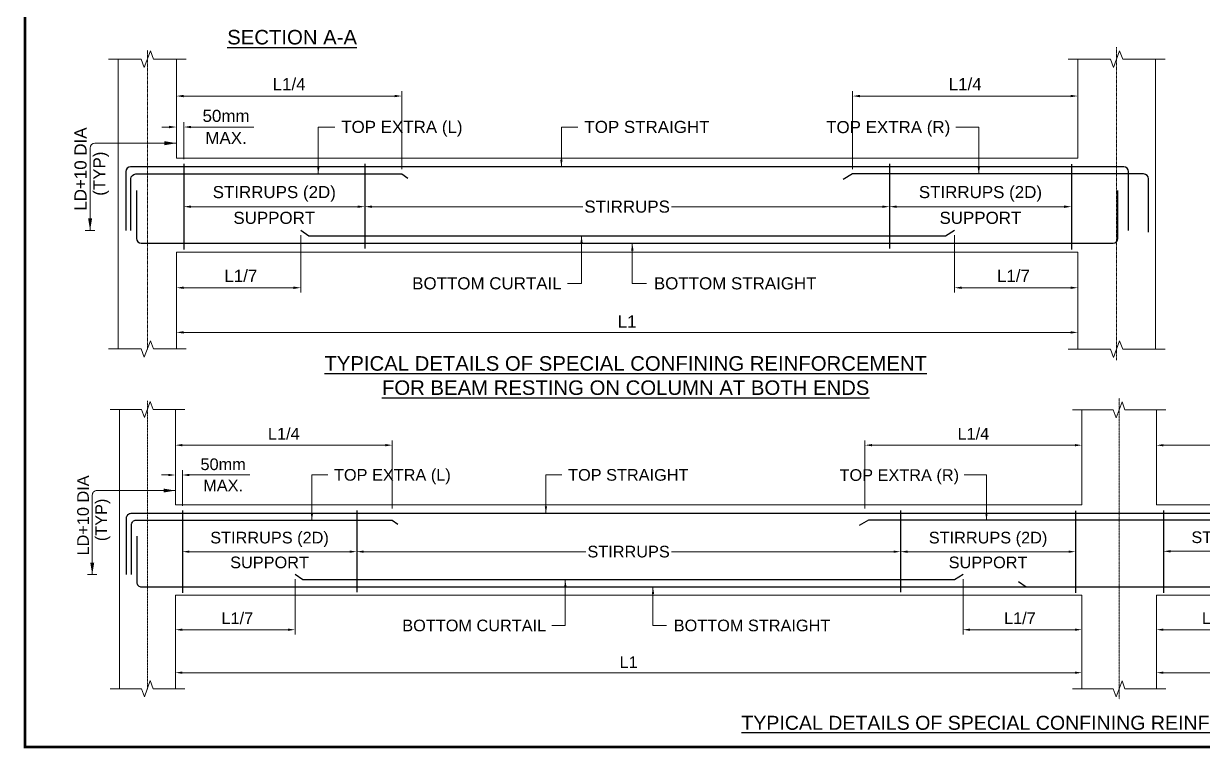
# Model space of a CAD drawing. Header units: metres. Extents: x 79516 to 173451, y -2110733 to -2039064.
# Drawn here: x 79516 to 103860, y -2110733 to -2095772 of the extents above; entities that cross this region are included whole.
import ezdxf
from ezdxf.enums import TextEntityAlignment as Align

# ---------------------------------------------------------------- set-up
doc = ezdxf.new("R2010")
doc.units = ezdxf.units.M
doc.header["$LTSCALE"] = 15
doc.header["$MEASUREMENT"] = 0
doc.header["$PDMODE"] = 35
doc.header["$PDSIZE"] = -10
doc.linetypes.add('DASHDOT', pattern=[25.399999999999995, 12.7, -6.349999999999998, 0, -6.349999999999998])
for name, color, linetype, lineweight in [('BEAM SECTION_ASC', 10, 'Continuous', 9), ('CENTERLINE_ASC', 250, 'DASHDOT', 0), ('COLUMN SECTION_ASC', 132, 'Continuous', 9), ('DIMENSION_ASC', 251, 'Continuous', 9), ('HATCH_ASC', 253, 'Continuous', 5), ('LEADER_ASC', 152, 'Continuous', 15), ('STEEL MAIN_ASC', 4, 'Continuous', 30), ('STIRRUPS_ASC', 22, 'Continuous', 5), ('TEXT HEADER_ASC', 7, 'Continuous', 25), ('TEXT_ASC', 7, 'Continuous', 25), ('VIEWPORT_ASC', 6, 'Continuous', 15)]:
    doc.layers.add(name, color=color, linetype=linetype, lineweight=lineweight)
doc.styles.add('ASC_DIMENSION', font='swiss.ttf', dxfattribs={"height": 250})
doc.styles.add('STANDERD ASC', font='swiss.ttf', dxfattribs={"height": 250})
doc.dimstyles.new('ASC_MM', dxfattribs={"dimtxt": 210, "dimasz": 150, "dimexe": 50, "dimexo": 50, "dimgap": 100, "dimtad": 1, "dimdec": 0, "dimzin": 0, "dimdsep": 46, "dimtxsty": 'ASC_DIMENSION', "dimcen": 0, "dimclrd": 256, "dimclre": 256, "dimclrt": 7, "dimadec": 0, "dimazin": 0, "dimtfac": 1, "dimtdec": 0, "dimtofl": 0, "dimtmove": 0, "dimatfit": 2, "dimfxl": 1, "dimtolj": 1, "dimtzin": 0, "dimlwd": -1, "dimlwe": -1, "dimarcsym": 1})

# ---------------------------------------------------------------- blocks, each defined once
blk = doc.blocks.new('*D7')
at = {"layer": 'Defpoints', "color": 0, "transparency": 16777216}
for p in [(2446.723571596318, -1575.10282208561), (2446.723571596318, -2041.54885146505), (7096.723571596551, -3183.591927239439)]:
    blk.add_point(p, dxfattribs=at)
at = {"layer": 'DIMENSION_ASC', "transparency": 16777216}
for p, q in [((2446.723571596318, -1941.54885146505), (2446.723571596318, -1475.10282208561)), ((6946.723571596551, -1575.10282208561), (2596.723571596318, -1575.10282208561)), ((7096.723571596551, -3083.591927239439), (7096.723571596551, -1475.10282208561))]:
    blk.add_line(p, q, dxfattribs=at)
for points in [[(2596.723571596318, -1550.10282208561), (2596.723571596318, -1600.10282208561), (2446.723571596318, -1575.10282208561)], [(6946.723571596551, -1550.10282208561), (6946.723571596551, -1600.10282208561), (7096.723571596551, -1575.10282208561)]]:
    blk.add_solid(points, dxfattribs=at)
at = {"layer": 'DIMENSION_ASC', "color": 7, "transparency": 16777216, "insert": (4771.723571596434, -1330.754553246506), "char_height": 250, "attachment_point": 5, "style": 'ASC_DIMENSION'}
blk.add_mtext('\\A1;L1/4', dxfattribs=at)
blk = doc.blocks.new('*D8')
at = {"layer": 'Defpoints', "color": 0, "transparency": 16777216}
for p in [(2446.723571596551, -6325.393282363482), (21046.72357159678, -6312.363669782295), (2446.723571596551, -6453.43219711195)]:
    blk.add_point(p, dxfattribs=at)
at = {"layer": 'DIMENSION_ASC', "transparency": 16777216}
for p, q in [((2446.723571596551, -6425.393282363482), (2446.723571596551, -6553.43219711195)), ((20896.72357159678, -6453.43219711195), (2596.723571596551, -6453.43219711195)), ((21046.72357159678, -6412.363669782295), (21046.72357159678, -6553.43219711195))]:
    blk.add_line(p, q, dxfattribs=at)
for points in [[(2596.723571596551, -6428.43219711195), (2596.723571596551, -6478.43219711195), (2446.723571596551, -6453.43219711195)], [(20896.72357159678, -6428.43219711195), (20896.72357159678, -6478.43219711195), (21046.72357159678, -6453.43219711195)]]:
    blk.add_solid(points, dxfattribs=at)
at = {"layer": 'DIMENSION_ASC', "color": 7, "transparency": 16777216, "insert": (11746.72357159667, -6228.43219711195), "char_height": 250, "attachment_point": 5, "style": 'ASC_DIMENSION'}
blk.add_mtext('\\A1;L1', dxfattribs=at)
blk = doc.blocks.new('*D9')
at = {"layer": 'Defpoints', "color": 0, "transparency": 16777216}
for p in [(21046.72357159632, -1575.10282208561), (21046.72357159632, -2039.772133178194), (16399.35403159936, -3183.591927239264)]:
    blk.add_point(p, dxfattribs=at)
at = {"layer": 'DIMENSION_ASC', "transparency": 16777216}
for p, q in [((16399.35403159936, -3083.591927239264), (16399.35403159936, -1475.10282208561)), ((16549.35403159936, -1575.10282208561), (20896.72357159632, -1575.10282208561)), ((21046.72357159632, -1939.772133178194), (21046.72357159632, -1475.10282208561))]:
    blk.add_line(p, q, dxfattribs=at)
for points in [[(16549.35403159936, -1550.10282208561), (16549.35403159936, -1600.10282208561), (16399.35403159936, -1575.10282208561)], [(20896.72357159632, -1550.10282208561), (20896.72357159632, -1600.10282208561), (21046.72357159632, -1575.10282208561)]]:
    blk.add_solid(points, dxfattribs=at)
at = {"layer": 'DIMENSION_ASC', "color": 7, "transparency": 16777216, "insert": (18721.72357159643, -1330.754553246506), "char_height": 250, "attachment_point": 5, "style": 'ASC_DIMENSION'}
blk.add_mtext('\\A1;L1/4', dxfattribs=at)
blk = doc.blocks.new('*D10')
at = {"layer": 'Defpoints', "color": 0, "transparency": 16777216}
for p in [(5012.297696834663, -4348.506936794554), (2446.723571596318, -5531.989990390022), (2446.723571596318, -6076.131888554781)]:
    blk.add_point(p, dxfattribs=at)
at = {"layer": 'DIMENSION_ASC', "transparency": 16777216}
for p, q in [((5012.297696834663, -4448.506936794554), (5012.297696834663, -5631.989990390022)), ((2446.723571596318, -5976.131888554781), (2446.723571596318, -5431.989990390022)), ((4862.297696834663, -5531.989990390022), (2596.723571596318, -5531.989990390022))]:
    blk.add_line(p, q, dxfattribs=at)
for points in [[(2596.723571596318, -5506.989990390022), (2596.723571596318, -5556.989990390022), (2446.723571596318, -5531.989990390022)], [(4862.297696834663, -5506.989990390022), (4862.297696834663, -5556.989990390022), (5012.297696834663, -5531.989990390022)]]:
    blk.add_solid(points, dxfattribs=at)
at = {"layer": 'DIMENSION_ASC', "color": 7, "transparency": 16777216, "insert": (3775.295000167738, -5287.641721550918), "char_height": 250, "attachment_point": 5, "style": 'ASC_DIMENSION'}
blk.add_mtext('\\A1;L1/7', dxfattribs=at)
blk = doc.blocks.new('*D11')
at = {"layer": 'Defpoints', "color": 0, "transparency": 16777216}
for p in [(18499.39134281891, -4348.506936794554), (21046.72357159655, -5531.989990390022), (21046.72357159655, -6076.131888554781)]:
    blk.add_point(p, dxfattribs=at)
at = {"layer": 'DIMENSION_ASC', "transparency": 16777216}
for p, q in [((18499.39134281891, -4448.506936794554), (18499.39134281891, -5631.989990390022)), ((18649.39134281891, -5531.989990390022), (20896.72357159655, -5531.989990390022)), ((21046.72357159655, -5976.131888554781), (21046.72357159655, -5431.989990390022))]:
    blk.add_line(p, q, dxfattribs=at)
for points in [[(18649.39134281891, -5506.989990390022), (18649.39134281891, -5556.989990390022), (18499.39134281891, -5531.989990390022)], [(20896.72357159655, -5506.989990390022), (20896.72357159655, -5556.989990390022), (21046.72357159655, -5531.989990390022)]]:
    blk.add_solid(points, dxfattribs=at)
at = {"layer": 'DIMENSION_ASC', "color": 7, "transparency": 16777216, "insert": (19718.15214302507, -5287.641721550918), "char_height": 250, "attachment_point": 5, "style": 'ASC_DIMENSION'}
blk.add_mtext('\\A1;L1/7', dxfattribs=at)
blk = doc.blocks.new('*D12')
at = {"layer": 'Defpoints', "color": 0, "transparency": 16777216}
for p in [(2597.87885482423, -2214.403250455158), (2446.723571596318, -2854.285759734921), (2597.87885482423, -2976.758879045257)]:
    blk.add_point(p, dxfattribs=at)
at = {"layer": 'DIMENSION_ASC', "transparency": 16777216}
for p, q in [((2446.723571596318, -2754.285759734921), (2446.723571596318, -2114.403250455158)), ((2597.87885482423, -2876.758879045257), (2597.87885482423, -2114.403250455158)), ((2296.723571596318, -2214.403250455158), (2146.723571596318, -2214.403250455158)), ((2747.87885482423, -2214.403250455158), (4043.567924749553, -2214.403250455158))]:
    blk.add_line(p, q, dxfattribs=at)
for points in [[(2296.723571596318, -2189.403250455158), (2296.723571596318, -2239.403250455158), (2446.723571596318, -2214.403250455158)], [(2747.87885482423, -2189.403250455158), (2747.87885482423, -2239.403250455158), (2597.87885482423, -2214.403250455158)]]:
    blk.add_solid(points, dxfattribs=at)
at = {"layer": 'DIMENSION_ASC', "color": 7, "transparency": 16777216, "char_height": 250, "attachment_point": 5, "style": 'ASC_DIMENSION'}
for s, insert in [('\\A1;50mm', (3470.723389786891, -1985.923956497249)), ('\\A1;MAX.', (3470.723389786891, -2439.403250455158))]:
    blk.add_mtext(s, dxfattribs=dict(at, insert=insert))
blk = doc.blocks.new('*D13')
at = {"layer": 'Defpoints', "color": 0, "transparency": 16777216}
for p in [(2597.87885482423, -3858.870044087671), (6333.415475125425, -3858.870044087671), (6333.415475125425, -3858.870044087671)]:
    blk.add_point(p, dxfattribs=at)
at = {"layer": 'DIMENSION_ASC', "transparency": 16777216}
blk.add_line((2747.87885482423, -3858.870044087671), (6183.415475125425, -3858.870044087671), dxfattribs=at)
for points in [[(2747.87885482423, -3833.870044087671), (2747.87885482423, -3883.870044087671), (2597.87885482423, -3858.870044087671)], [(6183.415475125425, -3833.870044087671), (6183.415475125425, -3883.870044087671), (6333.415475125425, -3858.870044087671)]]:
    blk.add_solid(points, dxfattribs=at)
at = {"layer": 'DIMENSION_ASC', "color": 7, "transparency": 16777216, "char_height": 250, "attachment_point": 5, "style": 'ASC_DIMENSION'}
for s, insert in [('\\A1;STIRRUPS (2D)', (4465.647164974827, -3594.664341440013)), ('\\A1;SUPPORT', (4465.647164974827, -4090.574049518764))]:
    blk.add_mtext(s, dxfattribs=dict(at, insert=insert))
blk = doc.blocks.new('*D14')
at = {"layer": 'Defpoints', "color": 0, "transparency": 16777216}
for p in [(6333.415475125425, -3858.870044087642), (17160.03166806768, -3850.652452936629), (17160.03166806768, -3858.870044087642)]:
    blk.add_point(p, dxfattribs=at)
at = {"layer": 'DIMENSION_ASC', "transparency": 16777216}
for p, q in [((6483.415475125425, -3858.870044087642), (10830.10782142683, -3858.870044087642)), ((17010.03166806768, -3858.870044087642), (12663.33932176627, -3858.870044087642)), ((17160.03166806768, -3850.652452936629), (17160.03166806768, -3858.870044087642))]:
    blk.add_line(p, q, dxfattribs=at)
for points in [[(6483.415475125425, -3833.870044087642), (6483.415475125425, -3883.870044087642), (6333.415475125425, -3858.870044087642)], [(17010.03166806768, -3833.870044087642), (17010.03166806768, -3883.870044087642), (17160.03166806768, -3858.870044087642)]]:
    blk.add_solid(points, dxfattribs=at)
at = {"layer": 'DIMENSION_ASC', "color": 7, "transparency": 16777216, "insert": (11746.72357159655, -3858.870044087642), "char_height": 250, "attachment_point": 5, "style": 'ASC_DIMENSION'}
blk.add_mtext('\\A1;STIRRUPS', dxfattribs=at)
blk = doc.blocks.new('*D15')
at = {"layer": 'Defpoints', "color": 0, "transparency": 16777216}
for p in [(17160.03166806768, -3850.6524529366), (20913.10414760059, -3858.870044087613), (20913.10414760059, -3859.756209143001)]:
    blk.add_point(p, dxfattribs=at)
at = {"layer": 'DIMENSION_ASC', "transparency": 16777216}
for p, q in [((17160.03166806768, -3850.6524529366), (17160.03166806768, -3858.870044087613)), ((17310.03166806768, -3858.870044087613), (20763.10414760059, -3858.870044087613)), ((20913.10414760059, -3859.756209143001), (20913.10414760059, -3858.870044087613))]:
    blk.add_line(p, q, dxfattribs=at)
for points in [[(17310.03166806768, -3833.870044087613), (17310.03166806768, -3883.870044087613), (17160.03166806768, -3858.870044087613)], [(20763.10414760059, -3833.870044087613), (20763.10414760059, -3883.870044087613), (20913.10414760059, -3858.870044087613)]]:
    blk.add_solid(points, dxfattribs=at)
at = {"layer": 'DIMENSION_ASC', "color": 7, "transparency": 16777216, "char_height": 250, "attachment_point": 5, "style": 'ASC_DIMENSION'}
for s, insert in [('\\A1;STIRRUPS (2D)', (19036.56790783413, -3594.664341439955)), ('\\A1;SUPPORT', (19036.56790783413, -4090.574049518706))]:
    blk.add_mtext(s, dxfattribs=dict(at, insert=insert))
blk = doc.blocks.new('*D17')
at = {"layer": 'Defpoints', "color": 0, "transparency": 16777216}
for p in [(2696.72357159626, -1575.10282208561), (2696.72357159626, -2041.54885146505), (7346.723571596493, -3035.093759734824)]:
    blk.add_point(p, dxfattribs=at)
at = {"layer": 'DIMENSION_ASC', "transparency": 16777216}
for p, q in [((2696.72357159626, -1941.54885146505), (2696.72357159626, -1475.10282208561)), ((7346.723571596493, -2935.093759734824), (7346.723571596493, -1475.10282208561)), ((7196.723571596493, -1575.10282208561), (2846.72357159626, -1575.10282208561))]:
    blk.add_line(p, q, dxfattribs=at)
for points in [[(2846.72357159626, -1550.10282208561), (2846.72357159626, -1600.10282208561), (2696.72357159626, -1575.10282208561)], [(7196.723571596493, -1550.10282208561), (7196.723571596493, -1600.10282208561), (7346.723571596493, -1575.10282208561)]]:
    blk.add_solid(points, dxfattribs=at)
at = {"layer": 'DIMENSION_ASC', "color": 7, "transparency": 16777216, "insert": (5021.723571596376, -1330.754553246506), "char_height": 250, "attachment_point": 5, "style": 'ASC_DIMENSION'}
blk.add_mtext('\\A1;L1/4', dxfattribs=at)
blk = doc.blocks.new('*D18')
at = {"layer": 'Defpoints', "color": 0, "transparency": 16777216}
for p in [(22127.79664975536, -6312.363669782295), (2696.723571596493, -6325.393282363453), (2696.723571596493, -6453.432197111979)]:
    blk.add_point(p, dxfattribs=at)
at = {"layer": 'DIMENSION_ASC', "transparency": 16777216}
for p, q in [((2696.723571596493, -6425.393282363453), (2696.723571596493, -6553.432197111979)), ((21977.79664975536, -6453.432197111979), (2846.723571596493, -6453.432197111979)), ((22127.79664975536, -6412.363669782295), (22127.79664975536, -6553.432197111979))]:
    blk.add_line(p, q, dxfattribs=at)
for points in [[(2846.723571596493, -6428.432197111979), (2846.723571596493, -6478.432197111979), (2696.723571596493, -6453.432197111979)], [(21977.79664975536, -6428.432197111979), (21977.79664975536, -6478.432197111979), (22127.79664975536, -6453.432197111979)]]:
    blk.add_solid(points, dxfattribs=at)
at = {"layer": 'DIMENSION_ASC', "color": 7, "transparency": 16777216, "insert": (12412.26011067592, -6228.432197111979), "char_height": 250, "attachment_point": 5, "style": 'ASC_DIMENSION'}
blk.add_mtext('\\A1;L1', dxfattribs=at)
blk = doc.blocks.new('*D19')
at = {"layer": 'Defpoints', "color": 0, "transparency": 16777216}
for p in [(23727.79664975527, -6312.363669782295), (42958.86972791384, -6312.363669782295), (42958.86972791384, -6453.432197110204)]:
    blk.add_point(p, dxfattribs=at)
at = {"layer": 'DIMENSION_ASC', "transparency": 16777216}
for p, q in [((23727.79664975527, -6412.363669782295), (23727.79664975527, -6553.432197110204)), ((23877.79664975527, -6453.432197110204), (42808.86972791384, -6453.432197110204)), ((42958.86972791384, -6412.363669782295), (42958.86972791384, -6553.432197110204))]:
    blk.add_line(p, q, dxfattribs=at)
for points in [[(23877.79664975527, -6428.432197110204), (23877.79664975527, -6478.432197110204), (23727.79664975527, -6453.432197110204)], [(42808.86972791384, -6428.432197110204), (42808.86972791384, -6478.432197110204), (42958.86972791384, -6453.432197110204)]]:
    blk.add_solid(points, dxfattribs=at)
at = {"layer": 'DIMENSION_ASC', "color": 7, "transparency": 16777216, "insert": (33343.33318883456, -6228.432197110204), "char_height": 250, "attachment_point": 5, "style": 'ASC_DIMENSION'}
blk.add_mtext('\\A1;L2', dxfattribs=at)
blk = doc.blocks.new('*D20')
at = {"layer": 'Defpoints', "color": 0, "transparency": 16777216}
for p in [(22127.79664975492, -1575.10282208561), (22127.79664975492, -2039.772133178165), (17477.79664975515, -3033.317041448143)]:
    blk.add_point(p, dxfattribs=at)
at = {"layer": 'DIMENSION_ASC', "transparency": 16777216}
for p, q in [((17477.79664975515, -2933.317041448143), (17477.79664975515, -1475.10282208561)), ((22127.79664975492, -1939.772133178165), (22127.79664975492, -1475.10282208561)), ((17627.79664975515, -1575.10282208561), (21977.79664975492, -1575.10282208561))]:
    blk.add_line(p, q, dxfattribs=at)
for points in [[(17627.79664975515, -1550.10282208561), (17627.79664975515, -1600.10282208561), (17477.79664975515, -1575.10282208561)], [(21977.79664975492, -1550.10282208561), (21977.79664975492, -1600.10282208561), (22127.79664975492, -1575.10282208561)]]:
    blk.add_solid(points, dxfattribs=at)
at = {"layer": 'DIMENSION_ASC', "color": 7, "transparency": 16777216, "insert": (19802.79664975507, -1330.754553246506), "char_height": 250, "attachment_point": 5, "style": 'ASC_DIMENSION'}
blk.add_mtext('\\A1;L1/4', dxfattribs=at)
blk = doc.blocks.new('*D21')
at = {"layer": 'Defpoints', "color": 0, "transparency": 16777216}
for p in [(23727.79664975492, -1576.879540372436), (23727.79664975492, -2041.54885146505), (28327.79664975489, -3035.093759734998)]:
    blk.add_point(p, dxfattribs=at)
at = {"layer": 'DIMENSION_ASC', "transparency": 16777216}
for p, q in [((23727.79664975492, -1941.54885146505), (23727.79664975492, -1476.879540372436)), ((28327.79664975489, -2935.093759734998), (28327.79664975489, -1476.879540372436)), ((28177.79664975489, -1576.879540372436), (23877.79664975492, -1576.879540372436))]:
    blk.add_line(p, q, dxfattribs=at)
for points in [[(23877.79664975492, -1551.879540372436), (23877.79664975492, -1601.879540372436), (23727.79664975492, -1576.879540372436)], [(28177.79664975489, -1551.879540372436), (28177.79664975489, -1601.879540372436), (28327.79664975489, -1576.879540372436)]]:
    blk.add_solid(points, dxfattribs=at)
at = {"layer": 'DIMENSION_ASC', "color": 7, "transparency": 16777216, "insert": (26027.79664975486, -1332.531271533332), "char_height": 250, "attachment_point": 5, "style": 'ASC_DIMENSION'}
blk.add_mtext('\\A1;L2/4', dxfattribs=at)
blk = doc.blocks.new('*D22')
at = {"layer": 'Defpoints', "color": 0, "transparency": 16777216}
for p in [(5262.297696834605, -4348.506936794554), (2696.72357159626, -5531.989990389993), (2696.72357159626, -6076.131888554781)]:
    blk.add_point(p, dxfattribs=at)
at = {"layer": 'DIMENSION_ASC', "transparency": 16777216}
for p, q in [((5262.297696834605, -4448.506936794554), (5262.297696834605, -5631.989990389993)), ((2696.72357159626, -5976.131888554781), (2696.72357159626, -5431.989990389993)), ((5112.297696834605, -5531.989990389993), (2846.72357159626, -5531.989990389993))]:
    blk.add_line(p, q, dxfattribs=at)
for points in [[(2846.72357159626, -5506.989990389993), (2846.72357159626, -5556.989990389993), (2696.72357159626, -5531.989990389993)], [(5112.297696834605, -5506.989990389993), (5112.297696834605, -5556.989990389993), (5262.297696834605, -5531.989990389993)]]:
    blk.add_solid(points, dxfattribs=at)
at = {"layer": 'DIMENSION_ASC', "color": 7, "transparency": 16777216, "insert": (4025.295000167622, -5287.641721550889), "char_height": 250, "attachment_point": 5, "style": 'ASC_DIMENSION'}
blk.add_mtext('\\A1;L1/7', dxfattribs=at)
blk = doc.blocks.new('*D23')
at = {"layer": 'Defpoints', "color": 0, "transparency": 16777216}
for p in [(19580.46442097746, -4348.506936794554), (22127.7966497551, -5531.989990389993), (22127.7966497551, -6076.131888554781)]:
    blk.add_point(p, dxfattribs=at)
at = {"layer": 'DIMENSION_ASC', "transparency": 16777216}
for p, q in [((19580.46442097746, -4448.506936794554), (19580.46442097746, -5631.989990389993)), ((19730.46442097746, -5531.989990389993), (21977.7966497551, -5531.989990389993)), ((22127.7966497551, -5976.131888554781), (22127.7966497551, -5431.989990389993))]:
    blk.add_line(p, q, dxfattribs=at)
for points in [[(19730.46442097746, -5506.989990389993), (19730.46442097746, -5556.989990389993), (19580.46442097746, -5531.989990389993)], [(21977.7966497551, -5506.989990389993), (21977.7966497551, -5556.989990389993), (22127.7966497551, -5531.989990389993)]]:
    blk.add_solid(points, dxfattribs=at)
at = {"layer": 'DIMENSION_ASC', "color": 7, "transparency": 16777216, "insert": (20799.22522118367, -5287.641721550889), "char_height": 250, "attachment_point": 5, "style": 'ASC_DIMENSION'}
blk.add_mtext('\\A1;L1/7', dxfattribs=at)
blk = doc.blocks.new('*D24')
at = {"layer": 'Defpoints', "color": 0, "transparency": 16777216}
for p in [(26357.10573756782, -4514.449827896053), (23727.79664975463, -5531.989990389993), (23727.79664975463, -6076.131888554781)]:
    blk.add_point(p, dxfattribs=at)
at = {"layer": 'DIMENSION_ASC', "transparency": 16777216}
for p, q in [((26357.10573756782, -4614.449827896053), (26357.10573756782, -5631.989990389993)), ((23727.79664975463, -5976.131888554781), (23727.79664975463, -5431.989990389993)), ((26207.10573756782, -5531.989990389993), (23877.79664975463, -5531.989990389993))]:
    blk.add_line(p, q, dxfattribs=at)
for points in [[(23877.79664975463, -5506.989990389993), (23877.79664975463, -5556.989990389993), (23727.79664975463, -5531.989990389993)], [(26207.10573756782, -5506.989990389993), (26207.10573756782, -5556.989990389993), (26357.10573756782, -5531.989990389993)]]:
    blk.add_solid(points, dxfattribs=at)
at = {"layer": 'DIMENSION_ASC', "color": 7, "transparency": 16777216, "insert": (25042.4511936612, -5287.641721550889), "char_height": 250, "attachment_point": 5, "style": 'ASC_DIMENSION'}
blk.add_mtext('\\A1;L2/7', dxfattribs=at)
blk = doc.blocks.new('*D29')
at = {"layer": 'Defpoints', "color": 0, "transparency": 16777216}
for p in [(2847.878854824172, -2214.403250455158), (2696.72357159626, -2854.285759734921), (2847.878854824172, -2976.758879045257)]:
    blk.add_point(p, dxfattribs=at)
at = {"layer": 'DIMENSION_ASC', "transparency": 16777216}
for p, q in [((2546.72357159626, -2214.403250455158), (2396.72357159626, -2214.403250455158)), ((2696.72357159626, -2754.285759734921), (2696.72357159626, -2114.403250455158)), ((2847.878854824172, -2876.758879045257), (2847.878854824172, -2114.403250455158)), ((2997.878854824172, -2214.403250455158), (4293.567924749495, -2214.403250455158))]:
    blk.add_line(p, q, dxfattribs=at)
for points in [[(2546.72357159626, -2189.403250455158), (2546.72357159626, -2239.403250455158), (2696.72357159626, -2214.403250455158)], [(2997.878854824172, -2189.403250455158), (2997.878854824172, -2239.403250455158), (2847.878854824172, -2214.403250455158)]]:
    blk.add_solid(points, dxfattribs=at)
at = {"layer": 'DIMENSION_ASC', "color": 7, "transparency": 16777216, "char_height": 250, "attachment_point": 5, "style": 'ASC_DIMENSION'}
for s, insert in [('\\A1;50mm', (3720.723389786833, -1985.923956497249)), ('\\A1;MAX.', (3720.723389786833, -2439.403250455158))]:
    blk.add_mtext(s, dxfattribs=dict(at, insert=insert))
blk = doc.blocks.new('*D30')
at = {"layer": 'Defpoints', "color": 0, "transparency": 16777216}
for p in [(2847.878854824172, -3858.870044087671), (6583.415475125366, -3858.870044087671), (6583.415475125366, -3858.870044087671)]:
    blk.add_point(p, dxfattribs=at)
at = {"layer": 'DIMENSION_ASC', "transparency": 16777216}
blk.add_line((2997.878854824172, -3858.870044087671), (6433.415475125366, -3858.870044087671), dxfattribs=at)
for points in [[(2997.878854824172, -3833.870044087671), (2997.878854824172, -3883.870044087671), (2847.878854824172, -3858.870044087671)], [(6433.415475125366, -3833.870044087671), (6433.415475125366, -3883.870044087671), (6583.415475125366, -3858.870044087671)]]:
    blk.add_solid(points, dxfattribs=at)
at = {"layer": 'DIMENSION_ASC', "color": 7, "transparency": 16777216, "char_height": 250, "attachment_point": 5, "style": 'ASC_DIMENSION'}
for s, insert in [('\\A1;STIRRUPS (2D)', (4715.647164974769, -3594.664341440013)), ('\\A1;SUPPORT', (4715.647164974769, -4090.574049518764))]:
    blk.add_mtext(s, dxfattribs=dict(at, insert=insert))
blk = doc.blocks.new('*D31')
at = {"layer": 'Defpoints', "color": 0, "transparency": 16777216}
for p in [(6583.415475125366, -3858.870044087642), (18241.10474622631, -3850.652452936658), (18241.10474622631, -3858.870044087642)]:
    blk.add_point(p, dxfattribs=at)
at = {"layer": 'DIMENSION_ASC', "transparency": 16777216}
for p, q in [((6733.415475125366, -3858.870044087642), (11495.64436050612, -3858.870044087642)), ((18091.10474622631, -3858.870044087642), (13328.87586084556, -3858.870044087642)), ((18241.10474622631, -3850.652452936658), (18241.10474622631, -3858.870044087642))]:
    blk.add_line(p, q, dxfattribs=at)
for points in [[(6733.415475125366, -3833.870044087642), (6733.415475125366, -3883.870044087642), (6583.415475125366, -3858.870044087642)], [(18091.10474622631, -3833.870044087642), (18091.10474622631, -3883.870044087642), (18241.10474622631, -3858.870044087642)]]:
    blk.add_solid(points, dxfattribs=at)
at = {"layer": 'DIMENSION_ASC', "color": 7, "transparency": 16777216, "insert": (12412.26011067584, -3858.870044087642), "char_height": 250, "attachment_point": 5, "style": 'ASC_DIMENSION'}
blk.add_mtext('\\A1;STIRRUPS', dxfattribs=at)
blk = doc.blocks.new('*D32')
at = {"layer": 'Defpoints', "color": 0, "transparency": 16777216}
for p in [(18241.10474622631, -3850.652452936571), (21994.17722575914, -3858.870044087584), (21994.17722575914, -3859.756209142914)]:
    blk.add_point(p, dxfattribs=at)
at = {"layer": 'DIMENSION_ASC', "transparency": 16777216}
for p, q in [((18241.10474622631, -3850.652452936571), (18241.10474622631, -3858.870044087584)), ((18391.10474622631, -3858.870044087584), (21844.17722575914, -3858.870044087584)), ((21994.17722575914, -3859.756209142914), (21994.17722575914, -3858.870044087584))]:
    blk.add_line(p, q, dxfattribs=at)
for points in [[(18391.10474622631, -3833.870044087584), (18391.10474622631, -3883.870044087584), (18241.10474622631, -3858.870044087584)], [(21844.17722575914, -3833.870044087584), (21844.17722575914, -3883.870044087584), (21994.17722575914, -3858.870044087584)]]:
    blk.add_solid(points, dxfattribs=at)
at = {"layer": 'DIMENSION_ASC', "color": 7, "transparency": 16777216, "char_height": 250, "attachment_point": 5, "style": 'ASC_DIMENSION'}
for s, insert in [('\\A1;STIRRUPS (2D)', (20117.64098599272, -3594.664341439926)), ('\\A1;SUPPORT', (20117.64098599272, -4090.574049518676))]:
    blk.add_mtext(s, dxfattribs=dict(at, insert=insert))
blk = doc.blocks.new('*D33')
at = {"layer": 'Defpoints', "color": 0, "transparency": 16777216}
for p in [(23878.95193298237, -3850.652452936629), (27614.4885532835, -3850.652452936629), (27614.4885532835, -3850.652452936629)]:
    blk.add_point(p, dxfattribs=at)
at = {"layer": 'DIMENSION_ASC', "transparency": 16777216}
blk.add_line((24028.95193298237, -3850.652452936629), (27464.4885532835, -3850.652452936629), dxfattribs=at)
for points in [[(24028.95193298237, -3825.652452936629), (24028.95193298237, -3875.652452936629), (23878.95193298237, -3850.652452936629)], [(27464.4885532835, -3825.652452936629), (27464.4885532835, -3875.652452936629), (27614.4885532835, -3850.652452936629)]]:
    blk.add_solid(points, dxfattribs=at)
at = {"layer": 'DIMENSION_ASC', "color": 7, "transparency": 16777216, "char_height": 250, "attachment_point": 5, "style": 'ASC_DIMENSION'}
for s, insert in [('\\A1;STIRRUPS (2D)', (25746.72024313294, -3586.446750288971)), ('\\A1;SUPPORT', (25746.72024313294, -4082.356458367722))]:
    blk.add_mtext(s, dxfattribs=dict(at, insert=insert))
blk = doc.blocks.new('A$C42331F11')
at = {"layer": 'BEAM SECTION_ASC', "ltscale": 10}
for p, q in [((2446.723571596318, -2854.285759734921), (21046.72357159655, -2854.285759734921)), ((2446.723571596318, -4794.285759734921), (21046.72357159655, -4794.285759734921))]:
    blk.add_line(p, q, dxfattribs=at)
at = {"layer": 'CENTERLINE_ASC', "ltscale": 0.05}
for p, q in [((1846.723571596318, -626.7487053321674), (1846.723571596318, -6809.118801046687)), ((21846.72357159632, -567.7487053321674), (21846.72357159632, -7024.434411842492))]:
    blk.add_line(p, q, dxfattribs=at)
at = {"layer": 'COLUMN SECTION_ASC', "ltscale": 10}
for p, q in [((1246.723571596318, -6797.865906752471), (1246.723571596318, -812.4118697819649)), ((2446.723571596318, -2854.285759734921), (2446.723571596318, -814.1885880688787)), ((21046.72357159655, -2854.285759734921), (21046.72357159655, -814.1885880688787)), ((22646.72357159643, -6797.865906752471), (22646.72357159643, -814.1885880688787)), ((2446.723571596318, -6797.865906752471), (2446.723571596318, -4794.285759734921)), ((21046.72357159655, -6797.865906752471), (21046.72357159655, -4794.285759734921))]:
    blk.add_line(p, q, dxfattribs=at)
at = {"layer": 'DIMENSION_ASC'}
for p, q in [((2446.723571596318, -2648.271213742497), (2446.723571596318, -2448.271213742497)), ((765.3267635305529, -4347.720632440411), (565.3267635305529, -4347.720632440411))]:
    blk.add_line(p, q, dxfattribs=at)
blk.add_lwpolyline([(665.3267635305529, -4347.720632440411), (665.3267635305529, -2648.271213742497, -0.4142135623730951), (765.3267635305529, -2548.271213742497), (2446.723571596318, -2548.271213742497)], format="xyb", dxfattribs=at)
for points in [[(2196.723571596318, -2506.604547075811), (2196.723571596318, -2589.937880409183), (2446.723571596318, -2548.271213742497)], [(706.9934301972389, -4097.720632440411), (623.6600968638668, -4097.720632440411), (665.3267635305529, -4347.720632440411)]]:
    blk.add_solid(points, dxfattribs=at)
at = {"layer": 'HATCH_ASC', "linetype": 'Continuous'}
for points in [[(1046.723571596318, -812.4118697820231), (1721.723571595969, -812.4118697820231), (1784.223571596318, -984.1292085000896), (1909.223571596318, -640.6945310668671), (1971.723571595969, -812.4118697820231), (2646.723571596318, -812.4118697820231)], [(20846.72357159655, -814.1885880688787), (21721.72357159609, -814.1885880688787), (21784.22357159643, -985.9059267869452), (21909.22357159643, -642.4712493537227), (21971.72357159609, -814.1885880688787), (22846.72357159643, -814.1885880688787)], [(1046.723571596318, -6796.089188465616), (1721.723571595969, -6796.089188465616), (1784.223571596318, -6967.806527183682), (1909.223571596318, -6624.37184975046), (1971.723571595969, -6796.089188465616), (2646.723571596318, -6796.089188465616)], [(20846.72357159655, -6797.865906752471), (21721.72357159609, -6797.865906752471), (21784.22357159643, -6969.583245470538), (21909.22357159643, -6626.148568037315), (21971.72357159609, -6797.865906752471), (22846.72357159643, -6797.865906752471)]]:
    blk.add_lwpolyline(points, dxfattribs=at)
at = {"layer": 'STEEL MAIN_ASC'}
for points in [[(22092.54689023667, -4347.720632440411), (22092.54689023667, -3135.093759734766, 0.4142135623730951), (21992.54689023667, -3035.093759734766), (1500.900252956199, -3035.093759734766, 0.4142135623730951), (1400.900252956199, -3135.093759734766), (1400.900252956199, -4347.720632440411)], [(1507.785653055063, -4347.720632440411), (1507.785653055063, -3283.591927239439, -0.414213562373095), (1607.785653055063, -3183.591927239439), (7096.723571596493, -3183.591927239439), (7218.168470249861, -3271.905215635663)], [(22502.99492704484, -4387.759362640092), (22502.99492704496, -3283.591927239147, 0.4142135623730951), (22402.99492704496, -3183.591927239147), (16399.35403159936, -3183.591927239264), (16204.6129590018, -3299.534818340791)], [(1620.837012160337, -3525.579834131408), (1620.837012160337, -4513.477759735077, 0.4142135623730951), (1720.837012160337, -4613.477759735077), (21772.61013103253, -4613.477759735077, 0.4142135623730951), (21872.61013103253, -4513.477759735077), (21872.61013103253, -3525.579834131408)]]:
    blk.add_lwpolyline(points, format="xyb", dxfattribs=at)
blk.add_lwpolyline([(18499.39134281891, -4348.506936794554), (18315.38265474082, -4464.449827896082), (5178.064488451928, -4464.449827896082), (5012.297696834663, -4348.506936794554)], dxfattribs=at)
at = {"layer": 'STIRRUPS_ASC', "lineweight": 25, "ltscale": 10}
for p, q in [((2597.87885482423, -2976.758879045257), (2597.87885482423, -4740.981209130085)), ((2597.87885482423, -2976.758879045257), (2597.87885482423, -4740.981209130085)), ((6333.415475125425, -2977.158951764111), (6333.415475125425, -4724.145954109088)), ((17160.03166806768, -2977.158951764111), (17160.03166806768, -4724.145954109088)), ((20913.10414760059, -2979.989969586954), (20913.10414760059, -4739.522448699106))]:
    blk.add_line(p, q, dxfattribs=at)
at = {"layer": 'TEXT HEADER_ASC', "insert": (5286.754709489411, -6943.958829901414), "char_height": 300, "width": 12859.31099414919, "attachment_point": 1, "style": 'STANDERD ASC'}
blk.add_mtext('\\pxqc;{\\LTYPICAL DETAILS OF SPECIAL CONFINING REINFORCEMENT\\PFOR BEAM RESTING ON COLUMN AT BOTH ENDS}', dxfattribs=at)
at = {"layer": 'TEXT_ASC', "style": 'STANDERD ASC'}
for s, p in [('TOP EXTRA (L)', (5847.020075351349, -2336.545625939791)), ('TOP STRAIGHT', (10865.59615546104, -2337.010443333769)), ('TOP EXTRA (R)', (15853.25339443458, -2340.55208952562)), ('BOTTOM CURTAIL', (7311.159136504168, -5565.88655603904)), ('BOTTOM STRAIGHT', (12298.80494719138, -5565.88655603904))]:
    blk.add_text(s, height=250, dxfattribs=at).set_placement(p)
for s, p in [('LD+10 DIA', (467.2415173233021, -3940.64810229931)), ('(TYP)', (854.1553687108681, -3633.319679757231))]:
    blk.add_text(s, height=250, rotation=90, dxfattribs=at).set_placement(p, align=Align.MIDDLE_LEFT)
at = {"layer": 'DIMENSION_ASC'}
for base, p1, p2, text, picture, middle in [((2446.723571596318, -1575.10282208561), (7096.723571596551, -3183.591927239439), (2446.723571596318, -2041.54885146505), 'L1/4', '*D7', (4771.723571596434, -1575.10282208561)), ((21046.72357159632, -1575.10282208561), (16399.35403159936, -3183.591927239264), (21046.72357159632, -2039.772133178194), 'L1/4', '*D9', (18721.72357159643, -1575.10282208561)), ((2446.723571596318, -5531.989990390022), (5012.297696834663, -4348.506936794554), (2446.723571596318, -6076.131888554781), 'L1/7', '*D10', (3775.295000167738, -5531.989990390022))]:
    dim = blk.add_linear_dim(base=base, p1=p1, p2=p2, text=text, dimstyle='ASC_MM', override={"dimexe": 100, "dimexo": 100, "dimgap": 100, "dimfxl": 100, "dimarcsym": 1}, dxfattribs=at)
    dim.commit()
    dim.dimension.update_dxf_attribs({"geometry": picture, "text_midpoint": middle, "dimtype": 128})
for base, p1, p2, text, override, picture, middle in [((2597.87885482423, -2214.403250455158), (2446.723571596318, -2854.285759734921), (2597.87885482423, -2976.758879045257), '50mm\\XMAX.', {"dimexe": 100, "dimexo": 100, "dimgap": 100, "dimfxl": 100, "dimarcsym": 1}, '*D12', (3470.723389786891, -2214.403250455158)), ((6333.415475125425, -3858.870044087671), (2597.87885482423, -3858.870044087671), (6333.415475125425, -3858.870044087671), 'STIRRUPS (2D)\\XSUPPORT', {"dimexe": 0, "dimexo": 0, "dimgap": 100, "dimfxl": 0, "dimarcsym": 1}, '*D13', (4465.647164974827, -3858.870044087671)), ((20913.10414760059, -3858.870044087613), (17160.03166806768, -3850.6524529366), (20913.10414760059, -3859.756209143001), 'STIRRUPS (2D)\\XSUPPORT', {"dimexe": 0, "dimexo": 0, "dimgap": 100, "dimfxl": 0, "dimarcsym": 1}, '*D15', (19036.56790783413, -3858.870044087613)), ((17160.03166806768, -3858.870044087642), (6333.415475125425, -3858.870044087642), (17160.03166806768, -3850.652452936629), 'STIRRUPS', {"dimexe": 0, "dimexo": 0, "dimgap": 100, "dimtad": 0, "dimfxl": 0, "dimarcsym": 1}, '*D14', (11746.72357159655, -3858.870044087642)), ((2446.723571596551, -6453.43219711195), (21046.72357159678, -6312.363669782295), (2446.723571596551, -6325.393282363482), 'L1', {"dimexe": 100, "dimexo": 100, "dimgap": 100, "dimfxl": 100, "dimarcsym": 1}, '*D8', (11746.72357159667, -6228.43219711195))]:
    dim = blk.add_linear_dim(base=base, p1=p1, p2=p2, text=text, dimstyle='ASC_MM', override=override, dxfattribs=at)
    dim.commit()
    dim.dimension.update_dxf_attribs({"geometry": picture, "text_midpoint": middle})
dim = blk.add_linear_dim(base=(21046.72357159655, -5531.989990390022), p1=(18499.39134281891, -4348.506936794554), p2=(21046.72357159655, -6076.131888554781), angle=180, text='L1/7', dimstyle='ASC_MM', override={"dimexe": 100, "dimexo": 100, "dimgap": 100, "dimfxl": 100, "dimarcsym": 1}, dxfattribs=at)
dim.commit()
dim.dimension.update_dxf_attribs({"geometry": '*D11', "text_midpoint": (19718.15214302507, -5531.989990390022), "dimtype": 128})
at = {"layer": 'LEADER_ASC'}
for points in [[(5373.869905227912, -3183.59192723938), (5373.869905227912, -2214.563568986719), (5715.06810946099, -2214.563568986719)], [(10389.81517600419, -3035.093759734766), (10389.81517600419, -2214.563568986719), (10731.01338023727, -2214.563568986719)], [(19002.45450577431, -3183.591927239206), (19002.45450577431, -2214.563568986719), (18527.60444142006, -2214.563568986719)], [(10805.9400543099, -4464.449827896082), (10805.9400543099, -5442.44071537198), (10514.89617263537, -5442.44071537198)], [(11853.8635267975, -4613.477759735077), (11853.8635267975, -5442.44071537198), (12144.90740847203, -5442.44071537198)]]:
    blk.add_leader(points, dimstyle='ASC_MM', override={"dimexe": 100, "dimexo": 100, "dimgap": 100, "dimtad": 0, "dimfxl": 100}, dxfattribs=at)
blk = doc.blocks.new('A$C0D4F570E')
at = {"layer": 'BEAM SECTION_ASC', "ltscale": 10}
for p, q in [((2696.72357159626, -2854.285759734921), (22127.7966497551, -2854.285759734921)), ((23727.79664975498, -2854.285759734921), (42958.86972791352, -2854.285759734921)), ((2696.72357159626, -4794.285759734921), (22127.7966497551, -4794.285759734921)), ((23727.79664975498, -4794.285759734921), (42958.86972791352, -4794.285759734921))]:
    blk.add_line(p, q, dxfattribs=at)
at = {"layer": 'CENTERLINE_ASC', "ltscale": 0.05}
for p, q in [((2096.723571596143, -626.7487053321966), (2096.723571596143, -6809.118801046716)), ((22927.79664975495, -567.7487053321674), (22927.79664975495, -7024.434411842463))]:
    blk.add_line(p, q, dxfattribs=at)
at = {"layer": 'COLUMN SECTION_ASC', "ltscale": 10}
for p, q in [((1496.723571596143, -6797.865906752471), (1496.723571596143, -812.4118697819649)), ((2696.72357159626, -2854.285759734921), (2696.72357159626, -814.1885880688496)), ((22127.7966497551, -2854.285759734921), (22127.7966497551, -814.1885880688496)), ((23727.79664975498, -2854.285759734921), (23727.79664975498, -814.1885880688496)), ((2696.72357159626, -6797.865906752471), (2696.72357159626, -4794.285759734921)), ((22127.7966497551, -6797.865906752471), (22127.7966497551, -4794.285759734921)), ((23727.79664975498, -6797.865906752471), (23727.79664975498, -4794.285759734921))]:
    blk.add_line(p, q, dxfattribs=at)
at = {"layer": 'DIMENSION_ASC'}
for p, q in [((2696.72357159626, -2648.271213742468), (2696.72357159626, -2448.271213742468)), ((1015.326763530553, -4347.720632440411), (815.3267635305529, -4347.720632440411))]:
    blk.add_line(p, q, dxfattribs=at)
blk.add_lwpolyline([(915.3267635304364, -4347.720632440411), (915.3267635304364, -2648.271213742468, -0.4142135623730951), (1015.326763530553, -2548.271213742497), (2696.72357159626, -2548.271213742497)], format="xyb", dxfattribs=at)
for points in [[(2446.72357159626, -2506.604547075811), (2446.72357159626, -2589.937880409183), (2696.72357159626, -2548.271213742497)], [(956.9934301970643, -4097.72063244044), (873.6600968638086, -4097.72063244044), (915.3267635304364, -4347.720632440411)]]:
    blk.add_solid(points, dxfattribs=at)
at = {"layer": 'HATCH_ASC', "linetype": 'Continuous'}
for points in [[(1296.723571596143, -812.4118697820231), (1971.72357159591, -812.4118697820231), (2034.223571596143, -984.1292085000896), (2159.22357159626, -640.694531066838), (2221.72357159591, -812.4118697820231), (2896.72357159626, -812.4118697820231)], [(21927.79664975512, -814.1885880688496), (22802.79664975475, -814.1885880688496), (22865.2966497551, -985.9059267869452), (22990.2966497551, -642.4712493537227), (23052.79664975477, -814.1885880688496), (23927.79664975498, -814.1885880688496)], [(1296.723571596143, -6796.089188465616), (1971.72357159591, -6796.089188465616), (2034.223571596143, -6967.806527183711), (2159.22357159626, -6624.371849750431), (2221.72357159591, -6796.089188465616), (2896.72357159626, -6796.089188465616)], [(21927.79664975512, -6797.865906752471), (22802.79664975475, -6797.865906752471), (22865.2966497551, -6969.583245470538), (22990.2966497551, -6626.148568037344), (23052.79664975477, -6797.865906752471), (23927.79664975498, -6797.865906752471)]]:
    blk.add_lwpolyline(points, dxfattribs=at)
at = {"layer": 'STEEL MAIN_ASC'}
for points in [[(1650.90025295614, -4347.720632440411), (1650.90025295614, -3135.093759734737, -0.4142135623730951), (1750.90025295614, -3035.093759734737), (28253.59859004209, -3035.093759734737), (28380.65196025593, -3151.036650836293)], [(1757.785653055005, -4347.720632440411), (1757.785653055005, -3283.591927239409, -0.414213562373095), (1857.785653055005, -3183.591927239409), (7346.723571596376, -3183.591927239409), (7468.168470249802, -3271.905215635663)], [(1870.837012160337, -3525.579834131437), (1870.837012160337, -4513.477759735106, 0.4142135623730951), (1970.837012160162, -4613.477759735077), (24940.52269355563, -4613.477759735077), (25094.97027152037, -4497.53486863352)]]:
    blk.add_lwpolyline(points, format="xyb", dxfattribs=at)
for points in [[(28382.67915443939, -3299.534818340675), (28253.59859004215, -3183.591927239177), (17551.99470946792, -3183.591927239235), (17357.25363687024, -3299.534818340791)], [(19580.46442097746, -4348.506936794554), (19396.45573289943, -4464.449827896082), (5428.064488451986, -4464.449827896082), (5262.297696834605, -4348.506936794554)], [(20771.14781760622, -4497.53486863352), (20932.60646518628, -4613.477759735077), (45754.05991248292, -4613.477759735077), (45891.92783619364, -4497.53486863352)]]:
    blk.add_lwpolyline(points, dxfattribs=at)
at = {"layer": 'STIRRUPS_ASC', "lineweight": 25, "ltscale": 10}
for p, q in [((2847.878854824172, -2976.758879045257), (2847.878854824172, -4740.981209130114)), ((2847.878854824172, -2976.758879045257), (2847.878854824172, -4740.981209130114)), ((6583.415475125366, -2977.158951764111), (6583.415475125366, -4724.145954109059)), ((18241.10474622631, -2977.158951764111), (18241.10474622631, -4724.145954109059)), ((21994.17722575914, -2979.989969586924), (21994.17722575914, -4739.522448699106)), ((23878.95193298277, -2976.758879044675), (23878.95193298277, -4740.981209129561))]:
    blk.add_line(p, q, dxfattribs=at)
at = {"layer": 'TEXT HEADER_ASC', "style": 'STANDERD ASC'}
blk.add_text('%%UTYPICAL DETAILS OF SPECIAL CONFINING REINFORCEMENT REQUIREMENT FOR BEAM REINFORCEMENT', height=300.0000000000001, dxfattribs=at).set_placement((14829.35798726376, -7768.051138533745), align=Align.BOTTOM_LEFT)
at = {"layer": 'TEXT_ASC', "style": 'STANDERD ASC'}
for s, p in [('LD+10 DIA', (717.2415173232439, -3940.648102299281)), ('(TYP)', (1104.155368710868, -3633.319679757202))]:
    blk.add_text(s, height=250, rotation=90, dxfattribs=at).set_placement(p, align=Align.MIDDLE_LEFT)
for s, p in [('TOP EXTRA (L)', (6097.020075351291, -2336.545625939762)), ('TOP STRAIGHT', (11115.59615546098, -2337.010443333798)), ('TOP EXTRA (R)', (16934.32647259318, -2340.55208952562)), ('BOTTOM CURTAIL', (7561.159136504109, -5565.886556039011)), ('BOTTOM STRAIGHT', (13379.87802534999, -5565.886556039011))]:
    blk.add_text(s, height=250, dxfattribs=at).set_placement(p)
at = {"layer": 'DIMENSION_ASC'}
for base, p1, p2, text, picture, middle in [((2696.72357159626, -1575.10282208561), (7346.723571596493, -3035.093759734824), (2696.72357159626, -2041.54885146505), 'L1/4', '*D17', (5021.723571596376, -1575.10282208561)), ((22127.79664975492, -1575.10282208561), (17477.79664975515, -3033.317041448143), (22127.79664975492, -2039.772133178165), 'L1/4', '*D20', (19802.79664975507, -1575.10282208561)), ((2696.72357159626, -5531.989990389993), (5262.297696834605, -4348.506936794554), (2696.72357159626, -6076.131888554781), 'L1/7', '*D22', (4025.295000167622, -5531.989990389993)), ((23727.79664975463, -5531.989990389993), (26357.10573756782, -4514.449827896053), (23727.79664975463, -6076.131888554781), 'L2/7', '*D24', (25042.4511936612, -5531.989990389993))]:
    dim = blk.add_linear_dim(base=base, p1=p1, p2=p2, text=text, dimstyle='ASC_MM', override={"dimexe": 100, "dimexo": 100, "dimgap": 100, "dimfxl": 100, "dimarcsym": 1}, dxfattribs=at)
    dim.commit()
    dim.dimension.update_dxf_attribs({"geometry": picture, "text_midpoint": middle, "dimtype": 128})
for base, p1, p2, text, picture, middle in [((23727.79664975492, -1576.879540372436), (28327.79664975489, -3035.093759734998), (23727.79664975492, -2041.54885146505), 'L2/4', '*D21', (26027.79664975486, -1576.879540372436)), ((22127.7966497551, -5531.989990389993), (19580.46442097746, -4348.506936794554), (22127.7966497551, -6076.131888554781), 'L1/7', '*D23', (20799.22522118367, -5531.989990389993))]:
    dim = blk.add_linear_dim(base=base, p1=p1, p2=p2, angle=180, text=text, dimstyle='ASC_MM', override={"dimexe": 100, "dimexo": 100, "dimgap": 100, "dimfxl": 100, "dimarcsym": 1}, dxfattribs=at)
    dim.commit()
    dim.dimension.update_dxf_attribs({"geometry": picture, "text_midpoint": middle, "dimtype": 128})
for base, p1, p2, text, override, picture, middle in [((2847.878854824172, -2214.403250455158), (2696.72357159626, -2854.285759734921), (2847.878854824172, -2976.758879045257), '50mm\\XMAX.', {"dimexe": 100, "dimexo": 100, "dimgap": 100, "dimfxl": 100, "dimarcsym": 1}, '*D29', (3720.723389786833, -2214.403250455158)), ((27614.4885532835, -3850.652452936629), (23878.95193298237, -3850.652452936629), (27614.4885532835, -3850.652452936629), 'STIRRUPS (2D)\\XSUPPORT', {"dimexe": 0, "dimexo": 0, "dimgap": 100, "dimfxl": 0, "dimarcsym": 1}, '*D33', (25746.72024313294, -3850.652452936629)), ((2696.723571596493, -6453.432197111979), (22127.79664975536, -6312.363669782295), (2696.723571596493, -6325.393282363453), 'L1', {"dimexe": 100, "dimexo": 100, "dimgap": 100, "dimfxl": 100, "dimarcsym": 1}, '*D18', (12412.26011067592, -6228.432197111979))]:
    dim = blk.add_linear_dim(base=base, p1=p1, p2=p2, text=text, dimstyle='ASC_MM', override=override, dxfattribs=at)
    dim.commit()
    dim.dimension.update_dxf_attribs({"geometry": picture, "text_midpoint": middle})
for base, p1, p2, text, override, picture, middle, set_off in [((6583.415475125366, -3858.870044087686), (2847.878854824172, -3858.870044087686), (6583.415475125366, -3858.870044087686), 'STIRRUPS (2D)\\XSUPPORT', {"dimexe": 0, "dimexo": 0, "dimgap": 100, "dimfxl": 0, "dimarcsym": 1}, '*D30', (4715.647164974769, -3858.870044087686), (0, -1.455191522836685e-11)), ((21994.17722575914, -3858.870044087598), (18241.10474622631, -3850.652452936585), (21994.17722575914, -3859.756209142928), 'STIRRUPS (2D)\\XSUPPORT', {"dimexe": 0, "dimexo": 0, "dimgap": 100, "dimfxl": 0, "dimarcsym": 1}, '*D32', (20117.64098599272, -3858.870044087598), (0, -1.455191522836685e-11)), ((18241.10474622631, -3858.870044087627), (6583.415475125366, -3858.870044087627), (18241.10474622631, -3850.652452936643), 'STIRRUPS', {"dimexe": 0, "dimexo": 0, "dimgap": 100, "dimtad": 0, "dimfxl": 0, "dimarcsym": 1}, '*D31', (12412.26011067584, -3858.870044087627), (0, 1.455191522836685e-11))]:
    dim = blk.add_linear_dim(base=base, p1=p1, p2=p2, text=text, dimstyle='ASC_MM', override=override, dxfattribs=at)
    dim.commit()
    dim.dimension.update_dxf_attribs({"geometry": picture, "text_midpoint": middle, "insert": set_off})
dim = blk.add_linear_dim(base=(42958.86972791384, -6453.432197110204), p1=(23727.79664975527, -6312.363669782295), p2=(42958.86972791384, -6312.363669782295), angle=180, text='L2', dimstyle='ASC_MM', override={"dimexe": 100, "dimexo": 100, "dimgap": 100, "dimfxl": 100, "dimarcsym": 1}, dxfattribs=at)
dim.commit()
dim.dimension.update_dxf_attribs({"geometry": '*D19', "text_midpoint": (33343.33318883456, -6228.432197110204)})
at = {"layer": 'LEADER_ASC'}
for points in [[(5623.869905227853, -3183.59192723938), (5623.869905227853, -2214.56356898669), (5965.068109460932, -2214.56356898669)], [(10639.81517600402, -3035.093759734737), (10639.81517600402, -2214.56356898669), (10981.01338023721, -2214.56356898669)], [(20083.52758393285, -3183.591927239235), (20083.52758393285, -2214.56356898669), (19608.67751957866, -2214.56356898669)], [(11055.94005430973, -4464.449827896082), (11055.94005430973, -5442.44071537198), (10764.89617263532, -5442.44071537198)], [(12934.93660495611, -4613.477759735077), (12934.93660495611, -5442.44071537198), (13225.98048663052, -5442.44071537198)]]:
    blk.add_leader(points, dimstyle='ASC_MM', override={"dimexe": 100, "dimexo": 100, "dimgap": 100, "dimtad": 0, "dimfxl": 100}, dxfattribs=at)

msp = doc.modelspace()

# ---------------------------------------------------------------- linework, layer by layer
at = {"layer": 'VIEWPORT_ASC', "const_width": 55.76224500000003}
msp.add_lwpolyline([(173335.8243328112, -2110704.181946429), (79543.72824281151, -2110705.142346429), (79543.72824281151, -2044459.595286429), (173335.8243328113, -2044458.634886429)], close=True, dxfattribs=at)

# ---------------------------------------------------------------- block references
at = {"layer": 'LEADER_ASC'}
msp.add_blockref('A$C42331F11', (80222.75859304436, -2095692.883780004, -4047.564735045657), dxfattribs=at)
at = {"layer": 'LEADER_ASC', "xscale": 0.9626108955093274, "yscale": 0.9626108955093274, "zscale": 0.9626108955093274}
msp.add_blockref('A$C0D4F570E', (80051.49419398978, -2102957.959784297, -4047.564735045657), dxfattribs=at)

# ---------------------------------------------------------------- texts
at = {"layer": 'TEXT HEADER_ASC', "style": 'STANDERD ASC'}
msp.add_text('%%USECTION A-A', height=300, dxfattribs=at).set_placement((83717.74589625874, -2096202.783607125, -4047.564735045657))

doc.saveas('drawing.dxf')
